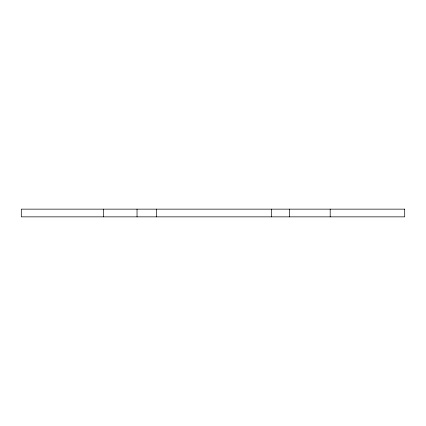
<?xml version="1.0" encoding="UTF-8"?>
<svg xmlns="http://www.w3.org/2000/svg" width="426" height="426" viewBox="0 0 426 426"><rect width="100%" height="100%" fill="white"/><g stroke="black" fill="none" stroke-linecap="round" stroke-linejoin="round"><path stroke-width="0.64" d="M330.187 209.145L330.187 216.855M289.382 209.145L289.382 216.855M271.639 209.145L271.639 216.855M156.321 209.145L156.321 216.855M137.034 209.145L137.034 216.855M103.577 209.145L103.577 216.855M404.7 209.145L21.3 209.145L21.3 216.855L404.7 216.855L404.7 209.145"/></g></svg>
